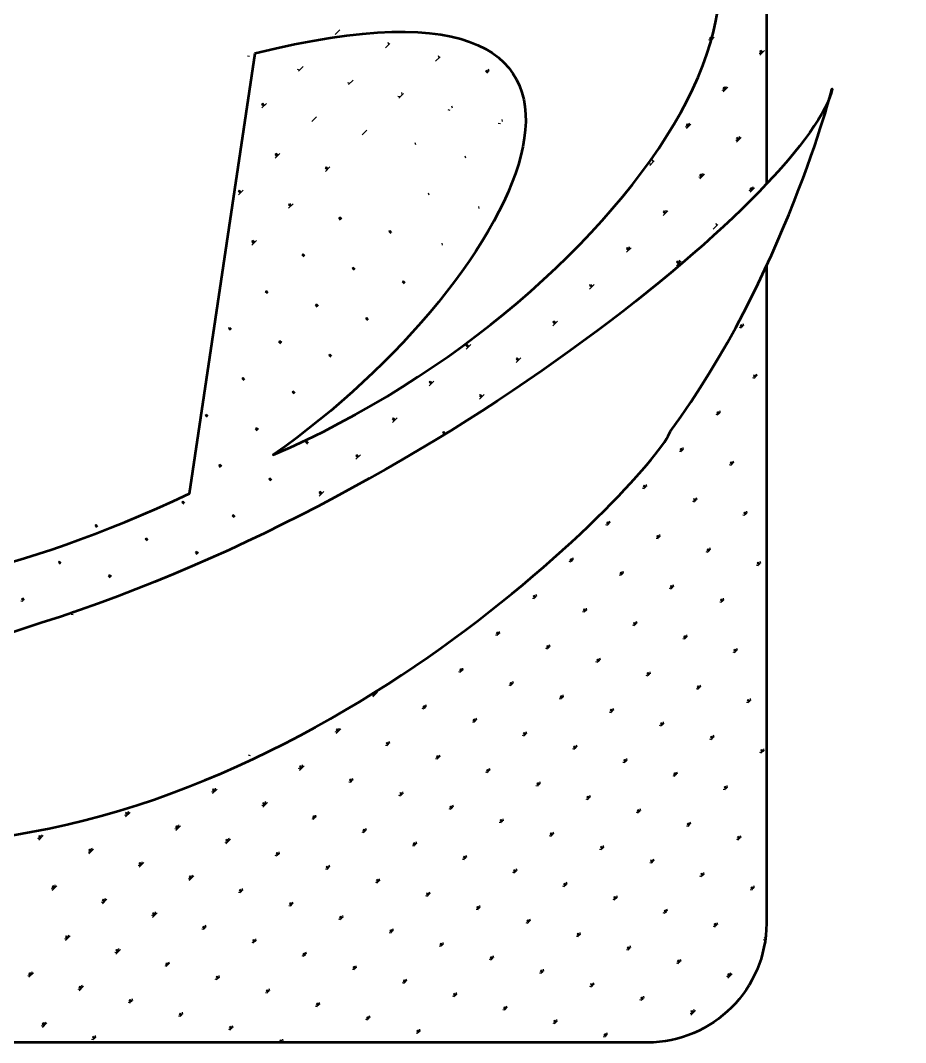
# Model space of a CAD drawing. Extents: x 962303 to 1579583, y -174742 to 224716.
# Drawn here: x 1405011 to 1406084, y 178968 to 180207 of the extents above; entities that cross this region are included whole.
import ezdxf

# ---------------------------------------------------------------- set-up
doc = ezdxf.new("R2010")
doc.units = 0
doc.header["$LTSCALE"] = 1000
doc.header["$MEASUREMENT"] = 0
doc.layers.add('PUB_TITLE', color=4, linetype='Continuous')

msp = doc.modelspace()

# ---------------------------------------------------------------- linework, layer by layer
at = {"layer": 'PUB_TITLE', "color": 4}
for p, q in [((1405392.4, 180189.9), (1405398, 180195.4)), ((1405848.7, 180183.2), (1405846.5, 180185.4)), ((1405849.4, 180183.9), (1405846.6, 180186.7)), ((1405850.1, 180184.6), (1405847.9, 180186.8)), ((1405848.6, 180183.1), (1405852.2, 180186.7)), ((1405850.8, 180185.3), (1405850.1, 180187.7)), ((1405453.3, 180173.6), (1405458.8, 180179.1)), ((1405457.4, 180177.7), (1405456.8, 180180.2)), ((1405848, 180182.5), (1405845.6, 180183.2)), ((1405288.4, 180163), (1405286, 180163.7)), ((1405514.1, 180157.3), (1405519.7, 180162.8)), ((1405518.3, 180161.4), (1405517.6, 180163.9)), ((1405908.9, 180166.2), (1405906.4, 180166.9)), ((1405909.6, 180166.9), (1405907.3, 180169.1)), ((1405910.3, 180167.6), (1405907.5, 180170.4)), ((1405907.5, 180164.8), (1405913, 180170.4)), ((1405911, 180168.3), (1405908.7, 180170.5)), ((1405347.9, 180145.3), (1405353.4, 180150.9)), ((1405349.3, 180146.7), (1405346.8, 180147.4)), ((1405577.1, 180143), (1405574.8, 180145.3)), ((1405577.8, 180143.7), (1405575, 180146.5)), ((1405578.4, 180144.4), (1405576.2, 180146.7)), ((1405579.1, 180145.1), (1405578.5, 180147.6)), ((1405410.1, 180130.4), (1405407.7, 180131.1)), ((1405408.7, 180129), (1405414.3, 180134.6)), ((1405865, 180122.4), (1405862.8, 180124.6)), ((1405865.7, 180123.1), (1405862.9, 180125.8)), ((1405862.9, 180120.3), (1405868.5, 180125.8)), ((1405866.4, 180123.8), (1405864.2, 180126)), ((1405867.1, 180124.4), (1405866.5, 180126.9)), ((1405471, 180114.1), (1405468.5, 180114.7)), ((1405469.6, 180112.7), (1405475.1, 180118.3)), ((1405473.7, 180116.9), (1405473.1, 180119.3)), ((1405864.3, 180121.7), (1405861.9, 180122.3)), ((1405305.4, 180102.9), (1405303.2, 180105.1)), ((1405306.1, 180103.6), (1405303.3, 180106.3)), ((1405303.3, 180100.8), (1405308.9, 180106.3)), ((1405306.8, 180104.2), (1405304.6, 180106.5)), ((1405531.8, 180097.8), (1405529.4, 180098.4)), ((1405534.6, 180100.6), (1405533.9, 180103)), ((1405364.2, 180084.5), (1405369.7, 180090)), ((1405595.4, 180084.3), (1405594.8, 180086.7)), ((1405425, 180068.2), (1405430.6, 180073.7)), ((1405592.7, 180081.5), (1405590.2, 180082.1)), ((1405819.8, 180077.1), (1405817.3, 180077.8)), ((1405820.5, 180077.8), (1405818.2, 180080)), ((1405821.2, 180078.5), (1405818.4, 180081.3)), ((1405818.4, 180075.7), (1405823.9, 180081.3)), ((1405821.9, 180079.2), (1405819.6, 180081.4)), ((1405822.6, 180079.9), (1405821.9, 180082.3)), ((1405880.6, 180060.8), (1405878.2, 180061.5)), ((1405881.3, 180061.5), (1405879.1, 180063.7)), ((1405882, 180062.2), (1405879.2, 180065)), ((1405879.2, 180059.4), (1405884.8, 180065)), ((1405882.7, 180062.9), (1405880.5, 180065.1)), ((1405883.4, 180063.6), (1405882.8, 180066)), ((1405490, 180056), (1405489.4, 180058.5)), ((1405321.7, 180042), (1405319.5, 180044.2)), ((1405322.4, 180042.7), (1405319.6, 180045.5)), ((1405319.6, 180039.9), (1405325.2, 180045.5)), ((1405323.1, 180043.4), (1405320.9, 180045.6)), ((1405550.9, 180039.7), (1405550.2, 180042.2)), ((1405773.8, 180031.2), (1405779.4, 180036.7)), ((1405778, 180035.4), (1405777.4, 180037.8)), ((1405382.6, 180025.7), (1405380.3, 180027.9)), ((1405383.3, 180026.4), (1405380.5, 180029.2)), ((1405380.5, 180023.6), (1405386, 180029.2)), ((1405384, 180027.1), (1405381.7, 180029.3)), ((1405775.2, 180032.6), (1405772.8, 180033.2)), ((1405836.1, 180016.3), (1405833.6, 180016.9)), ((1405836.8, 180017), (1405834.5, 180019.2)), ((1405837.5, 180017.7), (1405834.7, 180020.4)), ((1405834.7, 180014.9), (1405840.3, 180020.4)), ((1405838.2, 180018.4), (1405835.9, 180020.6)), ((1405838.9, 180019), (1405838.2, 180021.5)), ((1405277.2, 179997.5), (1405274.9, 179999.7)), ((1405277.9, 179998.2), (1405275.1, 180000.9)), ((1405275.1, 179995.4), (1405280.6, 180000.9)), ((1405278.5, 179998.8), (1405276.3, 180001.1)), ((1405896.9, 180000), (1405894.5, 180000.6)), ((1405897.6, 180000.7), (1405895.4, 180002.9)), ((1405898.3, 180001.3), (1405895.5, 180004.1)), ((1405895.5, 179998.6), (1405901.1, 180004.1)), ((1405899, 180002), (1405896.8, 180004.3)), ((1405899.7, 180002.7), (1405899.1, 180005.2)), ((1405506.4, 179995.2), (1405505.7, 179997.6)), ((1405338, 179981.1), (1405335.8, 179983.4)), ((1405338.7, 179981.8), (1405335.9, 179984.6)), ((1405335.9, 179979.1), (1405341.5, 179984.6)), ((1405339.4, 179982.5), (1405337.2, 179984.8)), ((1405567.2, 179978.9), (1405566.6, 179981.3)), ((1405792.2, 179972.4), (1405790, 179974.6)), ((1405792.9, 179973.1), (1405790.1, 179975.9)), ((1405790.1, 179970.3), (1405795.7, 179975.9)), ((1405793.6, 179973.8), (1405791.4, 179976)), ((1405794.3, 179974.5), (1405793.7, 179976.9)), ((1405398.9, 179964.8), (1405396.6, 179967.1)), ((1405399.6, 179965.5), (1405396.8, 179968.3)), ((1405400.3, 179966.2), (1405398, 179968.5)), ((1405459.7, 179948.5), (1405457.5, 179950.8)), ((1405460.4, 179949.2), (1405457.6, 179952)), ((1405461.1, 179949.9), (1405458.9, 179952.2)), ((1405851, 179954), (1405856.6, 179959.6)), ((1405855.2, 179958.2), (1405854.5, 179960.6)), ((1405293.5, 179936.6), (1405291.2, 179938.8)), ((1405294.2, 179937.3), (1405291.4, 179940.1)), ((1405291.4, 179934.5), (1405296.9, 179940.1)), ((1405294.9, 179938), (1405292.6, 179940.2)), ((1405522.7, 179934.3), (1405522, 179936.8)), ((1405747.7, 179927.9), (1405745.5, 179930.1)), ((1405748.4, 179928.6), (1405745.6, 179931.3)), ((1405745.6, 179925.8), (1405751.2, 179931.3)), ((1405749.1, 179929.3), (1405746.8, 179931.5)), ((1405749.8, 179930), (1405749.1, 179932.4)), ((1405354.3, 179920.3), (1405352.1, 179922.5)), ((1405355, 179921), (1405352.2, 179923.8)), ((1405355.7, 179921.7), (1405353.5, 179923.9)), ((1405808.5, 179911.6), (1405806.3, 179913.8)), ((1405809.2, 179912.3), (1405806.4, 179915)), ((1405806.4, 179909.5), (1405812, 179915)), ((1405809.9, 179912.9), (1405807.7, 179915.2)), ((1405810.6, 179913.6), (1405810, 179916.1)), ((1405415.2, 179904), (1405412.9, 179906.2)), ((1405415.9, 179904.7), (1405413.1, 179907.5)), ((1405416.6, 179905.4), (1405414.3, 179907.6)), ((1405476, 179887.7), (1405473.8, 179889.9)), ((1405476.7, 179888.4), (1405473.9, 179891.2)), ((1405477.4, 179889.1), (1405475.2, 179891.3)), ((1405309.8, 179875.7), (1405307.5, 179878)), ((1405310.5, 179876.4), (1405307.7, 179879.2)), ((1405311.2, 179877.1), (1405308.9, 179879.4)), ((1405703.1, 179883.3), (1405700.9, 179885.5)), ((1405703.8, 179884), (1405701, 179886.8)), ((1405701, 179881.2), (1405706.6, 179886.8)), ((1405704.5, 179884.7), (1405702.3, 179886.9)), ((1405371.3, 179860.1), (1405368.5, 179862.9)), ((1405372, 179860.8), (1405369.8, 179863.1)), ((1405370.6, 179859.4), (1405368.4, 179861.7)), ((1405431.5, 179843.1), (1405429.2, 179845.4)), ((1405432.2, 179843.8), (1405429.4, 179846.6)), ((1405432.9, 179844.5), (1405430.6, 179846.8)), ((1405658.6, 179838.8), (1405656.4, 179841)), ((1405659.3, 179839.5), (1405656.5, 179842.2)), ((1405656.5, 179836.7), (1405662.1, 179842.2)), ((1405660, 179840.2), (1405657.7, 179842.4)), ((1405887.8, 179836.5), (1405887.1, 179838.9)), ((1405265.2, 179831.2), (1405263, 179833.4)), ((1405265.9, 179831.9), (1405263.1, 179834.7)), ((1405266.6, 179832.6), (1405264.4, 179834.8)), ((1405885, 179833.7), (1405882.6, 179834.4)), ((1405885.7, 179834.4), (1405883.5, 179836.6)), ((1405886.4, 179835.1), (1405883.6, 179837.9)), ((1405887.1, 179835.8), (1405884.9, 179838)), ((1405326.1, 179814.9), (1405323.8, 179817.1)), ((1405326.8, 179815.6), (1405324, 179818.4)), ((1405327.5, 179816.3), (1405325.2, 179818.5)), ((1405553.9, 179811.2), (1405551.1, 179814)), ((1405551.1, 179808.4), (1405556.7, 179814)), ((1405554.6, 179811.9), (1405552.3, 179814.1)), ((1405387.6, 179799.3), (1405384.8, 179802.1)), ((1405388.3, 179800), (1405386.1, 179802.2)), ((1405553.2, 179810.5), (1405551, 179812.8)), ((1405386.9, 179798.6), (1405384.7, 179800.8)), ((1405614, 179794.2), (1405611.8, 179796.4)), ((1405614.7, 179794.9), (1405611.9, 179797.7)), ((1405611.9, 179792.1), (1405617.5, 179797.7)), ((1405615.4, 179795.6), (1405613.2, 179797.8)), ((1405902.7, 179774.2), (1405899.9, 179777)), ((1405903.4, 179774.9), (1405901.2, 179777.2)), ((1405904.1, 179775.6), (1405903.4, 179778.1)), ((1405281.5, 179770.3), (1405279.3, 179772.6)), ((1405282.2, 179771), (1405279.4, 179773.8)), ((1405282.9, 179771.7), (1405280.7, 179774)), ((1405508.6, 179766), (1405506.4, 179768.2)), ((1405509.3, 179766.7), (1405506.5, 179769.5)), ((1405506.5, 179763.9), (1405512.1, 179769.5)), ((1405510, 179767.4), (1405507.8, 179769.6)), ((1405901.3, 179772.8), (1405898.9, 179773.5)), ((1405902, 179773.5), (1405899.8, 179775.8)), ((1405342.4, 179754), (1405340.2, 179756.3)), ((1405343.1, 179754.7), (1405340.3, 179757.5)), ((1405343.8, 179755.4), (1405341.5, 179757.7)), ((1405569.5, 179749.7), (1405567.3, 179751.9)), ((1405570.2, 179750.4), (1405567.4, 179753.2)), ((1405567.4, 179747.6), (1405573, 179753.2)), ((1405570.9, 179751.1), (1405568.7, 179753.3)), ((1405237, 179725.8), (1405234.8, 179728)), ((1405237.7, 179726.5), (1405234.9, 179729.3)), ((1405238.4, 179727.2), (1405236.1, 179729.4)), ((1405856.8, 179728.3), (1405854.3, 179729)), ((1405857.4, 179729), (1405855.2, 179731.2)), ((1405858.1, 179729.7), (1405855.4, 179732.5)), ((1405858.8, 179730.4), (1405856.6, 179732.6)), ((1405859.5, 179731.1), (1405858.9, 179733.5)), ((1405464.1, 179721.4), (1405461.9, 179723.7)), ((1405464.8, 179722.1), (1405462, 179724.9)), ((1405462, 179719.3), (1405467.6, 179724.9)), ((1405465.5, 179722.8), (1405463.3, 179725)), ((1405297.8, 179709.5), (1405295.6, 179711.7)), ((1405298.5, 179710.2), (1405295.7, 179713)), ((1405299.2, 179710.9), (1405297, 179713.1)), ((1405524.9, 179705.1), (1405522.7, 179707.4)), ((1405525.6, 179705.8), (1405522.9, 179708.6)), ((1405522.9, 179703), (1405528.4, 179708.6)), ((1405526.3, 179706.5), (1405524.1, 179708.7)), ((1405915.4, 179712.6), (1405915.2, 179712.6)), ((1405358.7, 179693.2), (1405356.5, 179695.4)), ((1405359.4, 179693.9), (1405356.6, 179696.7)), ((1405360.1, 179694.6), (1405357.8, 179696.8)), ((1405419.5, 179676.9), (1405417.3, 179679.1)), ((1405420.2, 179677.6), (1405417.5, 179680.4)), ((1405417.5, 179674.8), (1405423, 179680.4)), ((1405420.9, 179678.3), (1405418.7, 179680.5)), ((1405812.2, 179683.8), (1405809.8, 179684.4)), ((1405812.9, 179684.4), (1405810.7, 179686.7)), ((1405813.6, 179685.1), (1405810.8, 179687.9)), ((1405814.3, 179685.8), (1405812.1, 179688.1)), ((1405815, 179686.5), (1405814.3, 179689)), ((1405253.3, 179664.9), (1405251.1, 179667.2)), ((1405254, 179665.6), (1405251.2, 179668.4)), ((1405254.7, 179666.3), (1405252.4, 179668.6)), ((1405873.1, 179667.4), (1405870.6, 179668.1)), ((1405873.8, 179668.1), (1405871.5, 179670.4)), ((1405874.4, 179668.8), (1405871.7, 179671.6)), ((1405875.1, 179669.5), (1405872.9, 179671.8)), ((1405875.8, 179670.2), (1405875.2, 179672.7)), ((1405315.5, 179650), (1405313.3, 179652.3)), ((1405314.1, 179648.6), (1405311.9, 179650.9)), ((1405314.8, 179649.3), (1405312, 179652.1)), ((1405767.7, 179639.2), (1405765.2, 179639.9)), ((1405768.4, 179639.9), (1405766.1, 179642.1)), ((1405769, 179640.6), (1405766.3, 179643.4)), ((1405769.7, 179641.3), (1405767.5, 179643.5)), ((1405770.4, 179642), (1405769.8, 179644.4)), ((1405375, 179632.3), (1405372.8, 179634.6)), ((1405375.7, 179633), (1405372.9, 179635.8)), ((1405372.9, 179630.2), (1405378.5, 179635.8)), ((1405376.4, 179633.7), (1405374.2, 179636)), ((1405831.3, 179625.7), (1405830.6, 179628.1)), ((1405208.7, 179620.4), (1405206.5, 179622.6)), ((1405209.4, 179621.1), (1405206.6, 179623.9)), ((1405210.1, 179621.8), (1405207.9, 179624)), ((1405828.5, 179622.9), (1405826.1, 179623.6)), ((1405829.2, 179623.6), (1405827, 179625.8)), ((1405829.9, 179624.3), (1405827.1, 179627.1)), ((1405830.6, 179625), (1405828.4, 179627.2)), ((1405269.6, 179604.1), (1405267.4, 179606.3)), ((1405270.3, 179604.8), (1405267.5, 179607.6)), ((1405271, 179605.5), (1405268.8, 179607.7)), ((1405889.4, 179606.6), (1405886.9, 179607.2)), ((1405890.1, 179607.3), (1405887.8, 179609.5)), ((1405890.8, 179608), (1405888, 179610.8)), ((1405891.5, 179608.7), (1405889.2, 179610.9)), ((1405892.1, 179609.4), (1405891.5, 179611.8)), ((1405103.3, 179592.2), (1405101.1, 179594.4)), ((1405104, 179592.9), (1405101.2, 179595.6)), ((1405104.7, 179593.5), (1405102.5, 179595.8)), ((1405723.1, 179594.7), (1405720.7, 179595.3)), ((1405723.8, 179595.4), (1405721.6, 179597.6)), ((1405724.5, 179596.1), (1405721.7, 179598.8)), ((1405725.2, 179596.7), (1405723, 179599)), ((1405725.9, 179597.4), (1405725.2, 179599.9)), ((1405164.2, 179575.8), (1405162, 179578.1)), ((1405164.9, 179576.5), (1405162.1, 179579.3)), ((1405165.6, 179577.2), (1405163.4, 179579.5)), ((1405784, 179578.4), (1405781.5, 179579)), ((1405784.7, 179579), (1405782.4, 179581.3)), ((1405785.4, 179579.7), (1405782.6, 179582.5)), ((1405786.1, 179580.4), (1405783.8, 179582.7)), ((1405786.7, 179581.1), (1405786.1, 179583.6)), ((1405846.2, 179563.4), (1405843.4, 179566.2)), ((1405846.9, 179564.1), (1405844.7, 179566.4)), ((1405847.6, 179564.8), (1405846.9, 179567.3)), ((1405225, 179559.5), (1405222.8, 179561.8)), ((1405225.7, 179560.2), (1405223, 179563)), ((1405226.4, 179560.9), (1405224.2, 179563.2)), ((1405679.3, 179550.8), (1405677, 179553)), ((1405680, 179551.5), (1405677.2, 179554.3)), ((1405680.6, 179552.2), (1405678.4, 179554.4)), ((1405681.3, 179552.9), (1405680.7, 179555.3)), ((1405844.8, 179562), (1405842.4, 179562.7)), ((1405845.5, 179562.7), (1405843.3, 179565)), ((1405058.8, 179547.6), (1405056.6, 179549.8)), ((1405059.5, 179548.3), (1405056.7, 179551.1)), ((1405060.2, 179549), (1405058, 179551.2)), ((1405678.6, 179550.1), (1405676.1, 179550.8)), ((1405905.7, 179545.7), (1405903.2, 179546.4)), ((1405906.4, 179546.4), (1405904.1, 179548.7)), ((1405907.1, 179547.1), (1405904.3, 179549.9)), ((1405907.8, 179547.8), (1405905.5, 179550.1)), ((1405908.5, 179548.5), (1405907.8, 179551)), ((1405119.6, 179531.3), (1405117.4, 179533.5)), ((1405120.3, 179532), (1405117.6, 179534.8)), ((1405121, 179532.7), (1405118.8, 179534.9)), ((1405739.4, 179533.8), (1405737, 179534.5)), ((1405740.1, 179534.5), (1405737.9, 179536.7)), ((1405740.8, 179535.2), (1405738, 179538)), ((1405741.5, 179535.9), (1405739.3, 179538.1)), ((1405742.2, 179536.6), (1405741.5, 179539)), ((1405800.3, 179517.5), (1405797.8, 179518.2)), ((1405801, 179518.2), (1405798.7, 179520.4)), ((1405801.7, 179518.9), (1405798.9, 179521.7)), ((1405802.4, 179519.6), (1405800.1, 179521.8)), ((1405803.1, 179520.3), (1405802.4, 179522.7)), ((1405014.2, 179503.1), (1405012, 179505.3)), ((1405014.9, 179503.8), (1405012.2, 179506.5)), ((1405015.6, 179504.5), (1405013.4, 179506.7)), ((1405634, 179505.6), (1405631.6, 179506.2)), ((1405634.7, 179506.3), (1405632.5, 179508.5)), ((1405635.4, 179507), (1405632.6, 179509.7)), ((1405636.1, 179507.7), (1405633.9, 179509.9)), ((1405636.8, 179508.3), (1405636.1, 179510.8)), ((1405861.8, 179501.9), (1405859.6, 179504.1)), ((1405862.5, 179502.6), (1405859.7, 179505.4)), ((1405863.2, 179503.3), (1405861, 179505.5)), ((1405863.9, 179504), (1405863.3, 179506.4)), ((1405013.5, 179502.4), (1405011.1, 179503)), ((1405695.6, 179490), (1405693.3, 179492.2)), ((1405696.3, 179490.6), (1405693.5, 179493.4)), ((1405697, 179491.3), (1405694.7, 179493.6)), ((1405697.7, 179492), (1405697, 179494.5)), ((1405861.1, 179501.2), (1405858.7, 179501.8)), ((1405074.4, 179486.1), (1405072, 179486.7)), ((1405073.2, 179488.7), (1405072.9, 179489)), ((1405074.2, 179489), (1405073, 179490.2)), ((1405075.2, 179489.4), (1405074.3, 179490.4)), ((1405694.9, 179489.3), (1405692.4, 179489.9)), ((1405755.7, 179473), (1405753.3, 179473.6)), ((1405756.4, 179473.6), (1405754.2, 179475.9)), ((1405757.1, 179474.3), (1405754.3, 179477.1)), ((1405757.8, 179475), (1405755.6, 179477.3)), ((1405758.5, 179475.7), (1405757.9, 179478.2)), ((1405589.5, 179461), (1405587, 179461.7)), ((1405590.2, 179461.7), (1405587.9, 179463.9)), ((1405590.9, 179462.4), (1405588.1, 179465.2)), ((1405591.6, 179463.1), (1405589.3, 179465.3)), ((1405592.2, 179463.8), (1405591.6, 179466.2)), ((1405816.6, 179456.6), (1405814.1, 179457.3)), ((1405817.3, 179457.3), (1405815, 179459.6)), ((1405818, 179458), (1405815.2, 179460.8)), ((1405818.7, 179458.7), (1405816.4, 179461)), ((1405819.4, 179459.4), (1405818.7, 179461.9)), ((1405650.3, 179444.7), (1405647.9, 179445.4)), ((1405651, 179445.4), (1405648.8, 179447.6)), ((1405651.7, 179446.1), (1405648.9, 179448.9)), ((1405652.4, 179446.8), (1405650.2, 179449)), ((1405653.1, 179447.5), (1405652.5, 179449.9)), ((1405878.1, 179441), (1405875.9, 179443.3)), ((1405878.8, 179441.7), (1405876, 179444.5)), ((1405879.5, 179442.4), (1405877.3, 179444.7)), ((1405880.2, 179443.1), (1405879.6, 179445.6)), ((1405711.9, 179429.1), (1405709.6, 179431.3)), ((1405712.6, 179429.8), (1405709.8, 179432.6)), ((1405713.3, 179430.5), (1405711, 179432.7)), ((1405714, 179431.2), (1405713.3, 179433.6)), ((1405877.4, 179440.3), (1405875, 179441)), ((1405544.9, 179416.5), (1405542.5, 179417.1)), ((1405545.6, 179417.2), (1405543.4, 179419.4)), ((1405546.3, 179417.9), (1405543.5, 179420.6)), ((1405547, 179418.6), (1405544.8, 179420.8)), ((1405547.7, 179419.3), (1405547, 179421.7)), ((1405711.2, 179428.4), (1405708.7, 179429.1)), ((1405774.8, 179414.9), (1405774.2, 179417.3)), ((1405607.2, 179401.6), (1405604.4, 179404.3)), ((1405607.9, 179402.2), (1405605.6, 179404.5)), ((1405608.6, 179402.9), (1405607.9, 179405.4)), ((1405772, 179412.1), (1405769.6, 179412.8)), ((1405772.7, 179412.8), (1405770.5, 179415)), ((1405773.4, 179413.5), (1405770.6, 179416.3)), ((1405774.1, 179414.2), (1405771.9, 179416.4)), ((1405438.1, 179386.8), (1405443.7, 179392.4)), ((1405441.6, 179390.3), (1405439.9, 179392)), ((1405442.3, 179391), (1405441.7, 179393.1)), ((1405605.8, 179400.2), (1405603.3, 179400.8)), ((1405606.5, 179400.9), (1405604.2, 179403.1)), ((1405832.9, 179395.8), (1405830.4, 179396.4)), ((1405833.6, 179396.5), (1405831.3, 179398.7)), ((1405834.3, 179397.2), (1405831.5, 179400)), ((1405835, 179397.9), (1405832.7, 179400.1)), ((1405835.7, 179398.6), (1405835, 179401)), ((1405439.5, 179388.2), (1405437.1, 179388.9)), ((1405440.2, 179388.9), (1405438.2, 179390.9)), ((1405440.9, 179389.6), (1405439.1, 179391.5)), ((1405666.6, 179383.9), (1405664.2, 179384.5)), ((1405667.3, 179384.6), (1405665.1, 179386.8)), ((1405668, 179385.2), (1405665.2, 179388)), ((1405668.7, 179385.9), (1405666.5, 179388.2)), ((1405669.4, 179386.6), (1405668.8, 179389.1)), ((1405893.7, 179379.5), (1405891.3, 179380.1)), ((1405894.4, 179380.2), (1405892.2, 179382.4)), ((1405895.1, 179380.9), (1405892.3, 179383.7)), ((1405895.8, 179381.6), (1405893.6, 179383.8)), ((1405896.5, 179382.3), (1405895.9, 179384.7)), ((1405500.4, 179371.9), (1405497.9, 179372.6)), ((1405501.1, 179372.6), (1405498.8, 179374.8)), ((1405501.8, 179373.3), (1405499, 179376.1)), ((1405502.5, 179374), (1405500.2, 179376.2)), ((1405503.2, 179374.7), (1405502.5, 179377.1)), ((1405727.5, 179367.6), (1405725, 179368.2)), ((1405728.2, 179368.2), (1405725.9, 179370.5)), ((1405728.9, 179368.9), (1405726.1, 179371.7)), ((1405729.6, 179369.6), (1405727.3, 179371.9)), ((1405730.3, 179370.3), (1405729.6, 179372.8)), ((1405561.2, 179355.6), (1405558.8, 179356.3)), ((1405561.9, 179356.3), (1405559.7, 179358.5)), ((1405562.6, 179357), (1405559.8, 179359.8)), ((1405563.3, 179357.7), (1405561.1, 179359.9)), ((1405564, 179358.4), (1405563.4, 179360.8)), ((1405789.7, 179352.6), (1405786.9, 179355.4)), ((1405790.4, 179353.3), (1405788.2, 179355.6)), ((1405791.1, 179354), (1405790.5, 179356.5)), ((1405395, 179343.7), (1405392.5, 179344.3)), ((1405395.7, 179344.4), (1405393.4, 179346.6)), ((1405396.4, 179345.1), (1405393.6, 179347.9)), ((1405393.6, 179342.3), (1405399.1, 179347.9)), ((1405397.1, 179345.8), (1405394.8, 179348)), ((1405397.8, 179346.5), (1405397.1, 179348.9)), ((1405623.5, 179340.7), (1405620.7, 179343.5)), ((1405624.2, 179341.4), (1405621.9, 179343.6)), ((1405624.9, 179342.1), (1405624.2, 179344.5)), ((1405788.3, 179351.2), (1405785.9, 179351.9)), ((1405789, 179351.9), (1405786.8, 179354.2)), ((1405456.5, 179328.1), (1405454.3, 179330.3)), ((1405457.2, 179328.8), (1405454.4, 179331.5)), ((1405457.9, 179329.5), (1405455.7, 179331.7)), ((1405458.6, 179330.2), (1405458, 179332.6)), ((1405622.1, 179339.3), (1405619.6, 179340)), ((1405622.8, 179340), (1405620.5, 179342.2)), ((1405849.2, 179334.9), (1405846.8, 179335.6)), ((1405849.9, 179335.6), (1405847.7, 179337.9)), ((1405850.6, 179336.3), (1405847.8, 179339.1)), ((1405851.3, 179337), (1405849, 179339.3)), ((1405852, 179337.7), (1405851.3, 179340.2)), ((1405455.8, 179327.4), (1405453.4, 179328)), ((1405682.9, 179323), (1405680.5, 179323.7)), ((1405683.6, 179323.7), (1405681.4, 179325.9)), ((1405684.3, 179324.4), (1405681.5, 179327.2)), ((1405685, 179325.1), (1405682.8, 179327.3)), ((1405685.7, 179325.8), (1405685.1, 179328.2)), ((1405910, 179318.6), (1405907.6, 179319.3)), ((1405910.7, 179319.3), (1405908.5, 179321.6)), ((1405911.4, 179320), (1405908.6, 179322.8)), ((1405912.1, 179320.7), (1405909.9, 179322.9)), ((1405912.8, 179321.4), (1405912.2, 179323.9)), ((1405289.6, 179315.4), (1405287.1, 179316.1)), ((1405516.7, 179311.1), (1405514.2, 179311.7)), ((1405517.4, 179311.8), (1405515.1, 179314)), ((1405518.1, 179312.5), (1405515.3, 179315.2)), ((1405518.8, 179313.2), (1405516.5, 179315.4)), ((1405519.5, 179313.9), (1405518.8, 179316.3)), ((1405743.8, 179306.7), (1405741.3, 179307.3)), ((1405744.5, 179307.4), (1405742.3, 179309.6)), ((1405745.2, 179308.1), (1405742.4, 179310.9)), ((1405745.9, 179308.8), (1405743.6, 179311)), ((1405746.6, 179309.5), (1405745.9, 179311.9)), ((1405350.4, 179299.1), (1405348, 179299.8)), ((1405351.1, 179299.8), (1405348.9, 179302.1)), ((1405351.8, 179300.5), (1405349, 179303.3)), ((1405349, 179297.7), (1405354.6, 179303.3)), ((1405352.5, 179301.2), (1405350.3, 179303.4)), ((1405353.2, 179301.9), (1405352.6, 179304.3)), ((1405577.5, 179294.8), (1405575.1, 179295.4)), ((1405578.2, 179295.5), (1405576, 179297.7)), ((1405578.9, 179296.2), (1405576.1, 179298.9)), ((1405579.6, 179296.8), (1405577.4, 179299.1)), ((1405580.3, 179297.5), (1405579.7, 179300)), ((1405805.3, 179291.1), (1405803.1, 179293.3)), ((1405806, 179291.8), (1405803.2, 179294.6)), ((1405806.7, 179292.5), (1405804.5, 179294.7)), ((1405807.4, 179293.2), (1405806.8, 179295.6)), ((1405411.3, 179282.8), (1405408.8, 179283.5)), ((1405412, 179283.5), (1405409.7, 179285.7)), ((1405412.7, 179284.2), (1405409.9, 179287)), ((1405413.4, 179284.9), (1405411.1, 179287.1)), ((1405414.1, 179285.6), (1405413.4, 179288)), ((1405639.1, 179279.2), (1405636.9, 179281.4)), ((1405639.8, 179279.8), (1405637, 179282.6)), ((1405640.5, 179280.5), (1405638.2, 179282.8)), ((1405641.2, 179281.2), (1405640.5, 179283.7)), ((1405804.6, 179290.4), (1405802.2, 179291)), ((1405245, 179270.9), (1405242.6, 179271.5)), ((1405245.7, 179271.6), (1405243.5, 179273.8)), ((1405246.4, 179272.3), (1405243.6, 179275.1)), ((1405243.6, 179269.5), (1405249.2, 179275.1)), ((1405247.1, 179273), (1405244.9, 179275.2)), ((1405247.8, 179273.7), (1405247.2, 179276.1)), ((1405472.8, 179267.2), (1405470.6, 179269.4)), ((1405473.5, 179267.9), (1405470.7, 179270.7)), ((1405474.2, 179268.6), (1405472, 179270.8)), ((1405474.9, 179269.3), (1405474.3, 179271.7)), ((1405638.4, 179278.5), (1405635.9, 179279.1)), ((1405865.5, 179274.1), (1405863.1, 179274.7)), ((1405866.2, 179274.8), (1405864, 179277)), ((1405866.9, 179275.5), (1405864.1, 179278.3)), ((1405867.6, 179276.2), (1405865.4, 179278.4)), ((1405868.3, 179276.9), (1405867.6, 179279.3)), ((1405306.6, 179255.3), (1405304.3, 179257.5)), ((1405307.3, 179256), (1405304.5, 179258.8)), ((1405304.5, 179253.2), (1405310.1, 179258.8)), ((1405308, 179256.7), (1405305.7, 179258.9)), ((1405308.7, 179257.4), (1405308, 179259.8)), ((1405472.1, 179266.5), (1405469.7, 179267.2)), ((1405699.2, 179262.1), (1405696.8, 179262.8)), ((1405699.9, 179262.8), (1405697.7, 179265.1)), ((1405700.6, 179263.5), (1405697.8, 179266.3)), ((1405701.3, 179264.2), (1405699.1, 179266.5)), ((1405702, 179264.9), (1405701.4, 179267.4)), ((1405139.6, 179242.6), (1405137.2, 179243.3)), ((1405140.3, 179243.3), (1405138.1, 179245.6)), ((1405141, 179244), (1405138.2, 179246.8)), ((1405138.2, 179241.3), (1405143.8, 179246.8)), ((1405141.7, 179244.7), (1405139.5, 179247)), ((1405142.4, 179245.4), (1405141.8, 179247.9)), ((1405305.9, 179254.6), (1405303.4, 179255.2)), ((1405369.5, 179241.1), (1405368.9, 179243.5)), ((1405533, 179250.2), (1405530.5, 179250.9)), ((1405533.7, 179250.9), (1405531.5, 179253.1)), ((1405534.4, 179251.6), (1405531.6, 179254.4)), ((1405535.1, 179252.3), (1405532.8, 179254.5)), ((1405535.8, 179253), (1405535.1, 179255.4)), ((1405760.1, 179245.8), (1405757.7, 179246.5)), ((1405760.8, 179246.5), (1405758.6, 179248.8)), ((1405761.5, 179247.2), (1405758.7, 179250)), ((1405762.2, 179247.9), (1405759.9, 179250.2)), ((1405762.9, 179248.6), (1405762.2, 179251.1)), ((1405203.3, 179229.1), (1405202.6, 179231.6)), ((1405366.7, 179238.3), (1405364.3, 179238.9)), ((1405367.4, 179239), (1405365.2, 179241.2)), ((1405368.1, 179239.7), (1405365.3, 179242.5)), ((1405368.8, 179240.4), (1405366.6, 179242.6)), ((1405593.8, 179233.9), (1405591.4, 179234.6)), ((1405594.5, 179234.6), (1405592.3, 179236.8)), ((1405595.2, 179235.3), (1405592.4, 179238.1)), ((1405595.9, 179236), (1405593.7, 179238.2)), ((1405596.6, 179236.7), (1405596, 179239.1)), ((1405821.6, 179230.2), (1405819.4, 179232.5)), ((1405822.3, 179230.9), (1405819.6, 179233.7)), ((1405823, 179231.6), (1405820.8, 179233.9)), ((1405823.7, 179232.3), (1405823.1, 179234.8)), ((1405035.6, 179215.8), (1405032.8, 179218.6)), ((1405032.8, 179213), (1405038.4, 179218.6)), ((1405036.3, 179216.5), (1405034.1, 179218.7)), ((1405037, 179217.2), (1405036.4, 179219.6)), ((1405200.5, 179226.3), (1405198, 179227)), ((1405201.2, 179227), (1405198.9, 179229.3)), ((1405201.9, 179227.7), (1405199.1, 179230.5)), ((1405199.1, 179224.9), (1405204.6, 179230.5)), ((1405202.6, 179228.4), (1405200.3, 179230.7)), ((1405427.6, 179222), (1405425.1, 179222.6)), ((1405428.3, 179222.7), (1405426, 179224.9)), ((1405429, 179223.4), (1405426.2, 179226.1)), ((1405429.7, 179224.1), (1405427.4, 179226.3)), ((1405430.4, 179224.8), (1405429.7, 179227.2)), ((1405655.4, 179218.3), (1405653.2, 179220.5)), ((1405656.1, 179219), (1405653.3, 179221.8)), ((1405656.8, 179219.7), (1405654.5, 179221.9)), ((1405657.5, 179220.4), (1405656.8, 179222.8)), ((1405820.9, 179229.5), (1405818.5, 179230.2)), ((1405884.6, 179216), (1405883.9, 179218.5)), ((1405034.2, 179214.4), (1405031.8, 179215.1)), ((1405034.9, 179215.1), (1405032.7, 179217.3)), ((1405261.3, 179210), (1405258.9, 179210.7)), ((1405262, 179210.7), (1405259.8, 179213)), ((1405262.7, 179211.4), (1405259.9, 179214.2)), ((1405259.9, 179208.6), (1405265.5, 179214.2)), ((1405263.4, 179212.1), (1405261.2, 179214.3)), ((1405264.1, 179212.8), (1405263.5, 179215.3)), ((1405488.4, 179205.7), (1405486, 179206.3)), ((1405489.1, 179206.4), (1405486.9, 179208.6)), ((1405489.8, 179207.1), (1405487, 179209.8)), ((1405490.5, 179207.8), (1405488.3, 179210)), ((1405491.2, 179208.4), (1405490.6, 179210.9)), ((1405654.7, 179217.6), (1405652.3, 179218.3)), ((1405718.3, 179204.1), (1405717.7, 179206.5)), ((1405881.8, 179213.2), (1405879.4, 179213.9)), ((1405882.5, 179213.9), (1405880.3, 179216.2)), ((1405883.2, 179214.6), (1405880.4, 179217.4)), ((1405883.9, 179215.3), (1405881.7, 179217.5)), ((1405095.1, 179198.1), (1405092.6, 179198.7)), ((1405095.8, 179198.8), (1405093.5, 179201)), ((1405096.5, 179199.5), (1405093.7, 179202.3)), ((1405093.7, 179196.7), (1405099.2, 179202.3)), ((1405097.2, 179200.2), (1405094.9, 179202.4)), ((1405097.9, 179200.9), (1405097.2, 179203.3)), ((1405322.2, 179193.7), (1405319.7, 179194.4)), ((1405322.9, 179194.4), (1405320.6, 179196.7)), ((1405323.6, 179195.1), (1405320.8, 179197.9)), ((1405324.3, 179195.8), (1405322, 179198)), ((1405325, 179196.5), (1405324.3, 179198.9)), ((1405551.4, 179191.4), (1405549.1, 179193.7)), ((1405552.1, 179192.1), (1405551.4, 179194.6)), ((1405715.5, 179201.3), (1405713.1, 179201.9)), ((1405716.2, 179202), (1405714, 179204.2)), ((1405716.9, 179202.7), (1405714.1, 179205.5)), ((1405717.6, 179203.4), (1405715.4, 179205.6)), ((1405155.9, 179181.8), (1405153.5, 179182.4)), ((1405156.6, 179182.5), (1405154.4, 179184.7)), ((1405157.3, 179183.2), (1405154.5, 179186)), ((1405154.5, 179180.4), (1405160.1, 179186)), ((1405158, 179183.9), (1405155.8, 179186.1)), ((1405158.7, 179184.6), (1405158.1, 179187)), ((1405384.4, 179178.8), (1405381.6, 179181.6)), ((1405385.1, 179179.5), (1405382.9, 179181.7)), ((1405385.8, 179180.2), (1405385.2, 179182.6)), ((1405549.3, 179189.4), (1405546.9, 179190)), ((1405550, 179190.1), (1405547.8, 179192.3)), ((1405550.7, 179190.8), (1405547.9, 179193.5)), ((1405776.4, 179185), (1405774, 179185.6)), ((1405777.1, 179185.7), (1405774.9, 179187.9)), ((1405777.8, 179186.4), (1405775, 179189.2)), ((1405778.5, 179187.1), (1405776.3, 179189.3)), ((1405779.2, 179187.8), (1405778.5, 179190.2)), ((1405218.2, 179166.9), (1405215.4, 179169.7)), ((1405215.4, 179164.1), (1405221, 179169.7)), ((1405218.9, 179167.6), (1405216.6, 179169.8)), ((1405219.6, 179168.3), (1405218.9, 179170.7)), ((1405383, 179177.4), (1405380.6, 179178.1)), ((1405383.7, 179178.1), (1405381.5, 179180.3)), ((1405610.1, 179173.1), (1405607.7, 179173.7)), ((1405610.8, 179173.7), (1405608.6, 179176)), ((1405611.5, 179174.4), (1405608.7, 179177.2)), ((1405612.2, 179175.1), (1405610, 179177.4)), ((1405612.9, 179175.8), (1405612.3, 179178.3)), ((1405837.2, 179168.7), (1405834.8, 179169.3)), ((1405837.9, 179169.4), (1405835.7, 179171.6)), ((1405838.6, 179170.1), (1405835.9, 179172.9)), ((1405839.3, 179170.8), (1405837.1, 179173)), ((1405840, 179171.5), (1405839.4, 179173.9)), ((1405051.9, 179154.9), (1405049.1, 179157.7)), ((1405049.1, 179152.2), (1405054.7, 179157.7)), ((1405052.6, 179155.6), (1405050.4, 179157.9)), ((1405053.3, 179156.3), (1405052.7, 179158.8)), ((1405216.8, 179165.5), (1405214.3, 179166.1)), ((1405217.5, 179166.2), (1405215.2, 179168.4)), ((1405443.9, 179161.1), (1405441.5, 179161.8)), ((1405444.6, 179161.8), (1405442.4, 179164)), ((1405445.3, 179162.5), (1405442.5, 179165.3)), ((1405446, 179163.2), (1405443.7, 179165.4)), ((1405446.7, 179163.9), (1405446, 179166.3)), ((1405671, 179156.7), (1405668.6, 179157.4)), ((1405671.7, 179157.4), (1405669.5, 179159.7)), ((1405672.4, 179158.1), (1405669.6, 179160.9)), ((1405673.1, 179158.8), (1405670.9, 179161.1)), ((1405673.8, 179159.5), (1405673.1, 179162)), ((1405899.5, 179153.8), (1405896.7, 179156.6)), ((1405900.2, 179154.5), (1405898, 179156.7)), ((1405900.9, 179155.2), (1405900.2, 179157.6)), ((1405050.5, 179153.5), (1405048.1, 179154.2)), ((1405051.2, 179154.2), (1405049, 179156.5)), ((1405277.6, 179149.2), (1405275.2, 179149.8)), ((1405278.3, 179149.9), (1405276.1, 179152.1)), ((1405279, 179150.6), (1405276.2, 179153.4)), ((1405279.7, 179151.3), (1405277.5, 179153.5)), ((1405280.4, 179152), (1405279.8, 179154.4)), ((1405504.7, 179144.8), (1405502.3, 179145.5)), ((1405505.4, 179145.5), (1405503.2, 179147.7)), ((1405506.1, 179146.2), (1405503.3, 179149)), ((1405506.8, 179146.9), (1405504.6, 179149.1)), ((1405507.5, 179147.6), (1405506.9, 179150)), ((1405733.2, 179141.8), (1405730.5, 179144.6)), ((1405733.9, 179142.5), (1405731.7, 179144.8)), ((1405734.6, 179143.2), (1405734, 179145.7)), ((1405898.1, 179152.4), (1405895.7, 179153)), ((1405898.8, 179153.1), (1405896.6, 179155.3)), ((1405111.4, 179137.2), (1405108.9, 179137.9)), ((1405112.1, 179137.9), (1405109.8, 179140.2)), ((1405112.8, 179138.6), (1405110, 179141.4)), ((1405110, 179135.9), (1405115.6, 179141.4)), ((1405113.5, 179139.3), (1405111.2, 179141.6)), ((1405114.2, 179140), (1405113.5, 179142.5)), ((1405338.5, 179132.9), (1405336.1, 179133.5)), ((1405339.2, 179133.6), (1405337, 179135.8)), ((1405339.9, 179134.3), (1405337.1, 179137.1)), ((1405340.6, 179135), (1405338.3, 179137.2)), ((1405341.3, 179135.7), (1405340.6, 179138.1)), ((1405567, 179129.9), (1405564.2, 179132.7)), ((1405567.7, 179130.6), (1405565.5, 179132.8)), ((1405568.4, 179131.3), (1405567.7, 179133.7)), ((1405731.8, 179140.4), (1405729.4, 179141.1)), ((1405732.5, 179141.1), (1405730.3, 179143.4)), ((1405172.2, 179120.9), (1405169.8, 179121.6)), ((1405172.9, 179121.6), (1405170.7, 179123.9)), ((1405173.6, 179122.3), (1405170.8, 179125.1)), ((1405170.8, 179119.5), (1405176.4, 179125.1)), ((1405174.3, 179123), (1405172.1, 179125.3)), ((1405175, 179123.7), (1405174.4, 179126.2)), ((1405400, 179117.3), (1405397.8, 179119.5)), ((1405400.7, 179118), (1405397.9, 179120.7)), ((1405401.4, 179118.7), (1405399.2, 179120.9)), ((1405402.1, 179119.4), (1405401.5, 179121.8)), ((1405565.6, 179128.5), (1405563.2, 179129.2)), ((1405566.3, 179129.2), (1405564.1, 179131.4)), ((1405792.7, 179124.1), (1405790.3, 179124.8)), ((1405793.4, 179124.8), (1405791.2, 179127.1)), ((1405794.1, 179125.5), (1405791.3, 179128.3)), ((1405794.8, 179126.2), (1405792.6, 179128.5)), ((1405795.5, 179126.9), (1405794.8, 179129.4)), ((1405233.8, 179105.3), (1405231.6, 179107.6)), ((1405234.5, 179106), (1405231.7, 179108.8)), ((1405235.2, 179106.7), (1405232.9, 179108.9)), ((1405235.9, 179107.4), (1405235.2, 179109.9)), ((1405399.3, 179116.6), (1405396.9, 179117.2)), ((1405626.4, 179112.2), (1405624, 179112.9)), ((1405627.1, 179112.9), (1405624.9, 179115.1)), ((1405627.8, 179113.6), (1405625.1, 179116.4)), ((1405628.5, 179114.3), (1405626.3, 179116.5)), ((1405629.2, 179115), (1405628.6, 179117.4)), ((1405853.6, 179107.8), (1405851.1, 179108.5)), ((1405854.2, 179108.5), (1405852, 179110.8)), ((1405854.9, 179109.2), (1405852.2, 179112)), ((1405855.6, 179109.9), (1405853.4, 179112.1)), ((1405856.3, 179110.6), (1405855.7, 179113)), ((1405067.5, 179093.4), (1405065.3, 179095.6)), ((1405068.2, 179094.1), (1405065.4, 179096.9)), ((1405065.4, 179091.3), (1405071, 179096.9)), ((1405068.9, 179094.8), (1405066.7, 179097)), ((1405069.6, 179095.5), (1405069, 179097.9)), ((1405233.1, 179104.6), (1405230.6, 179105.3)), ((1405460.2, 179100.3), (1405457.8, 179100.9)), ((1405460.9, 179101), (1405458.7, 179103.2)), ((1405461.6, 179101.7), (1405458.8, 179104.4)), ((1405462.3, 179102.4), (1405460.1, 179104.6)), ((1405463, 179103), (1405462.3, 179105.5)), ((1405687.3, 179095.9), (1405684.9, 179096.5)), ((1405688, 179096.6), (1405685.8, 179098.8)), ((1405688.7, 179097.3), (1405685.9, 179100.1)), ((1405689.4, 179098), (1405687.2, 179100.2)), ((1405690.1, 179098.7), (1405689.4, 179101.1)), ((1405914.3, 179094.4), (1405913, 179095.7)), ((1405914.5, 179095.6), (1405914.3, 179095.8)), ((1405066.8, 179092.7), (1405064.4, 179093.3)), ((1405293.9, 179088.3), (1405291.5, 179089)), ((1405294.6, 179089), (1405292.4, 179091.3)), ((1405295.3, 179089.7), (1405292.5, 179092.5)), ((1405296, 179090.4), (1405293.8, 179092.6)), ((1405296.7, 179091.1), (1405296.1, 179093.5)), ((1405521, 179084), (1405518.6, 179084.6)), ((1405521.7, 179084.7), (1405519.5, 179086.9)), ((1405522.4, 179085.4), (1405519.7, 179088.1)), ((1405523.1, 179086), (1405520.9, 179088.3)), ((1405523.8, 179086.7), (1405523.2, 179089.2)), ((1405748.8, 179080.3), (1405746.6, 179082.5)), ((1405749.5, 179081), (1405746.8, 179083.8)), ((1405750.2, 179081.7), (1405748, 179083.9)), ((1405750.9, 179082.4), (1405750.3, 179084.8)), ((1405913.9, 179091.6), (1405912, 179092.2)), ((1405914.2, 179093.2), (1405912.9, 179094.4)), ((1405913, 179090.1), (1405913.9, 179091)), ((1405127.7, 179076.4), (1405125.2, 179077)), ((1405128.4, 179077.1), (1405126.2, 179079.3)), ((1405129.1, 179077.8), (1405126.3, 179080.6)), ((1405126.3, 179075), (1405131.9, 179080.6)), ((1405129.8, 179078.5), (1405127.5, 179080.7)), ((1405130.5, 179079.2), (1405129.8, 179081.6)), ((1405354.8, 179072), (1405352.4, 179072.7)), ((1405355.5, 179072.7), (1405353.3, 179074.9)), ((1405356.2, 179073.4), (1405353.4, 179076.2)), ((1405356.9, 179074.1), (1405354.7, 179076.3)), ((1405357.6, 179074.8), (1405356.9, 179077.2)), ((1405582.6, 179068.3), (1405580.4, 179070.6)), ((1405583.3, 179069), (1405580.5, 179071.8)), ((1405584, 179069.7), (1405581.8, 179072)), ((1405584.7, 179070.4), (1405584, 179072.9)), ((1405748.2, 179079.6), (1405745.7, 179080.2)), ((1405188.5, 179060.1), (1405186.1, 179060.7)), ((1405189.2, 179060.8), (1405187, 179063)), ((1405189.9, 179061.5), (1405187.1, 179064.3)), ((1405190.6, 179062.2), (1405188.4, 179064.4)), ((1405191.3, 179062.9), (1405190.7, 179065.3)), ((1405416.3, 179056.4), (1405414.1, 179058.6)), ((1405417, 179057.1), (1405414.3, 179059.9)), ((1405417.7, 179057.8), (1405415.5, 179060)), ((1405418.4, 179058.5), (1405417.8, 179060.9)), ((1405581.9, 179067.7), (1405579.5, 179068.3)), ((1405809, 179063.3), (1405806.6, 179063.9)), ((1405809.7, 179064), (1405807.5, 179066.2)), ((1405810.4, 179064.7), (1405807.6, 179067.5)), ((1405811.1, 179065.4), (1405808.9, 179067.6)), ((1405811.8, 179066.1), (1405811.1, 179068.5)), ((1405022.3, 179048.1), (1405019.8, 179048.8)), ((1405023, 179048.8), (1405020.8, 179051.1)), ((1405023.7, 179049.5), (1405020.9, 179052.3)), ((1405020.9, 179046.8), (1405026.5, 179052.3)), ((1405024.4, 179050.2), (1405022.1, 179052.5)), ((1405025.1, 179050.9), (1405024.4, 179053.4)), ((1405250.1, 179044.5), (1405247.9, 179046.7)), ((1405250.8, 179045.2), (1405248, 179048)), ((1405251.5, 179045.9), (1405249.3, 179048.1)), ((1405252.2, 179046.6), (1405251.5, 179049)), ((1405415.6, 179055.7), (1405413.2, 179056.4)), ((1405642.8, 179051.3), (1405640.3, 179052)), ((1405643.4, 179052), (1405641.2, 179054.3)), ((1405644.1, 179052.7), (1405641.4, 179055.5)), ((1405644.8, 179053.4), (1405642.6, 179055.7)), ((1405645.5, 179054.1), (1405644.9, 179056.6)), ((1405869.9, 179047), (1405867.4, 179047.6)), ((1405870.6, 179047.7), (1405868.3, 179049.9)), ((1405871.3, 179048.4), (1405868.5, 179051.2)), ((1405868.5, 179045.6), (1405874, 179051.2)), ((1405871.9, 179049.1), (1405869.7, 179051.3)), ((1405872.6, 179049.8), (1405872, 179052.2)), ((1405083.8, 179032.5), (1405081.6, 179034.8)), ((1405084.5, 179033.2), (1405081.7, 179036)), ((1405081.7, 179030.5), (1405087.3, 179036)), ((1405085.2, 179033.9), (1405083, 179036.2)), ((1405085.9, 179034.6), (1405085.3, 179037.1)), ((1405249.4, 179043.8), (1405247, 179044.4)), ((1405313, 179030.3), (1405312.4, 179032.7)), ((1405476.5, 179039.4), (1405474.1, 179040.1)), ((1405477.2, 179040.1), (1405475, 179042.3)), ((1405477.9, 179040.8), (1405475.1, 179043.6)), ((1405478.6, 179041.5), (1405476.4, 179043.7)), ((1405479.3, 179042.2), (1405478.6, 179044.6)), ((1405703.6, 179035), (1405701.2, 179035.7)), ((1405704.3, 179035.7), (1405702.1, 179038)), ((1405705, 179036.4), (1405702.2, 179039.2)), ((1405705.7, 179037.1), (1405703.5, 179039.4)), ((1405706.4, 179037.8), (1405705.7, 179040.3)), ((1405083.1, 179031.8), (1405080.7, 179032.5)), ((1405146.8, 179018.3), (1405146.1, 179020.8)), ((1405310.2, 179027.5), (1405307.8, 179028.1)), ((1405310.9, 179028.2), (1405308.7, 179030.4)), ((1405311.6, 179028.9), (1405308.9, 179031.7)), ((1405312.3, 179029.6), (1405310.1, 179031.8)), ((1405537.4, 179023.1), (1405534.9, 179023.8)), ((1405538, 179023.8), (1405535.8, 179026)), ((1405538.7, 179024.5), (1405536, 179027.3)), ((1405539.4, 179025.2), (1405537.2, 179027.4)), ((1405540.1, 179025.9), (1405539.5, 179028.3)), ((1405765.2, 179019.4), (1405762.9, 179021.7)), ((1405765.9, 179020.1), (1405763.1, 179022.9)), ((1405766.5, 179020.8), (1405764.3, 179023.1)), ((1405767.2, 179021.5), (1405766.6, 179024)), ((1405144, 179015.5), (1405141.6, 179016.2)), ((1405144.7, 179016.2), (1405142.5, 179018.5)), ((1405145.4, 179016.9), (1405142.6, 179019.7)), ((1405146.1, 179017.6), (1405143.8, 179019.9)), ((1405371.1, 179011.2), (1405368.7, 179011.8)), ((1405371.8, 179011.9), (1405369.6, 179014.1)), ((1405372.5, 179012.6), (1405369.7, 179015.3)), ((1405373.2, 179013.3), (1405371, 179015.5)), ((1405373.9, 179014), (1405373.2, 179016.4)), ((1405598.9, 179007.5), (1405596.7, 179009.7)), ((1405599.6, 179008.2), (1405596.8, 179011)), ((1405600.3, 179008.9), (1405598.1, 179011.1)), ((1405601, 179009.6), (1405600.3, 179012)), ((1405764.5, 179018.7), (1405762, 179019.4)), ((1405204.8, 178999.2), (1405202.4, 178999.9)), ((1405205.5, 178999.9), (1405203.3, 179002.2)), ((1405206.2, 179000.6), (1405203.4, 179003.4)), ((1405206.9, 179001.3), (1405204.7, 179003.5)), ((1405207.6, 179002), (1405207, 179004.5)), ((1405431.9, 178994.9), (1405429.5, 178995.5)), ((1405432.6, 178995.6), (1405430.4, 178997.8)), ((1405433.3, 178996.3), (1405430.6, 178999)), ((1405434, 178997), (1405431.8, 178999.2)), ((1405434.7, 178997.6), (1405434.1, 179000.1)), ((1405598.2, 179006.8), (1405595.8, 179007.5)), ((1405661.8, 178993.3), (1405661.2, 178995.7)), ((1405825.3, 179002.4), (1405822.9, 179003.1)), ((1405826, 179003.1), (1405823.8, 179005.4)), ((1405826.7, 179003.8), (1405823.9, 179006.6)), ((1405823.9, 179001), (1405829.5, 179006.6)), ((1405827.4, 179004.5), (1405825.2, 179006.7)), ((1405828.1, 179005.2), (1405827.4, 179007.6)), ((1405038.6, 178987.3), (1405036.2, 178987.9)), ((1405039.3, 178988), (1405037.1, 178990.2)), ((1405040, 178988.7), (1405037.2, 178991.5)), ((1405037.2, 178985.9), (1405042.8, 178991.5)), ((1405040.7, 178989.4), (1405038.4, 178991.6)), ((1405041.4, 178990.1), (1405040.7, 178992.5)), ((1405265.7, 178982.9), (1405263.3, 178983.6)), ((1405266.4, 178983.6), (1405264.2, 178985.8)), ((1405267.1, 178984.3), (1405264.3, 178987.1)), ((1405267.8, 178985), (1405265.6, 178987.2)), ((1405268.5, 178985.7), (1405267.8, 178988.1)), ((1405495.6, 178981.3), (1405494.9, 178983.8)), ((1405659.1, 178990.5), (1405656.6, 178991.1)), ((1405659.8, 178991.2), (1405657.5, 178993.4)), ((1405660.4, 178991.9), (1405657.7, 178994.7)), ((1405661.1, 178992.6), (1405658.9, 178994.8)), ((1405099.4, 178971), (1405097, 178971.6)), ((1405100.1, 178971.7), (1405097.9, 178973.9)), ((1405100.8, 178972.4), (1405098, 178975.2)), ((1405101.5, 178973.1), (1405099.3, 178975.3)), ((1405102.2, 178973.8), (1405101.6, 178976.2)), ((1405327.9, 178968), (1405325.2, 178970.8)), ((1405328.6, 178968.7), (1405326.4, 178970.9)), ((1405329.3, 178969.4), (1405328.7, 178971.8)), ((1405492.8, 178978.6), (1405490.4, 178979.2)), ((1405493.5, 178979.3), (1405491.3, 178981.5)), ((1405494.2, 178979.9), (1405491.4, 178982.7)), ((1405494.9, 178980.6), (1405492.7, 178982.9)), ((1405719.9, 178974.2), (1405717.5, 178974.8)), ((1405720.6, 178974.9), (1405718.4, 178977.1)), ((1405721.3, 178975.6), (1405718.5, 178978.4)), ((1405722, 178976.3), (1405719.8, 178978.5)), ((1405722.7, 178977), (1405722, 178979.4)), ((1405326.9, 178967.7), (1405325, 178969.5))]:
    msp.add_line(p, q, dxfattribs=at)
at = {"layer": 'PUB_TITLE', "color": 4, "lineweight": 53}
for points, knots in [([(1404061.1, 179889), (1404061.1, 180282.3), (1404061.1, 180677.6), (1404061.1, 180677.6), (1404061.1, 180757.1), (1404126.1, 180822.1), (1404205.6, 180822.1), (1404205.6, 180822.1), (1405770.9, 180822.1), (1405770.9, 180822.1), (1405850.4, 180822.1), (1405915.4, 180757.1), (1405915.4, 180677.6), (1405915.4, 180677.6), (1405915.4, 180358.5), (1405915.4, 180008.4)], [6.497483, 6.497483, 6.497483, 6.497483, 7, 7, 7, 8, 8, 8, 9, 9, 9, 10, 10, 10, 10.451509, 10.451509, 10.451509, 10.451509]), ([(1405666.7, 180421.1), (1406084.2, 180354.1), (1405751.7, 179866.3), (1405317.3, 179680.2), (1405623.8, 179895), (1405825.1, 180299.1), (1405295.4, 180167.2), (1405295.4, 180167.2), (1405215.7, 179633.2), (1405215.7, 179633.2), (1405001, 179532.9), (1404846.9, 179507.9), (1404747.2, 179520.4), (1404747.2, 179520.4), (1404820.3, 180088.9), (1404820.3, 180088.9), (1404458.3, 180087.2), (1403988.6, 179807.5), (1403928, 179783.6), (1404414.9, 180187.9), (1405068.1, 180517.3), (1405666.7, 180421.1)], [0, 0, 0, 0, 1, 1, 1, 2, 2, 2, 3, 3, 3, 4, 4, 4, 5, 5, 5, 6, 6, 6, 7, 7, 7, 7]), ([(1404726.4, 179680.9), (1404726.4, 179680.9), (1404368.9, 179257.4), (1405035.9, 179476.4), (1405532.4, 179634.5), (1405973.7, 180014), (1405995.1, 180124.1), (1405995.1, 180124.1), (1405936.6, 179895.8), (1405798.9, 179708.8), (1405784.2, 179662.4), (1405374.7, 179221), (1404889.5, 179209), (1404594.2, 179194.8), (1404358.7, 179405.2), (1404726.4, 179680.9)], [0, 0, 0, 0, 1, 1, 1, 2, 2, 2, 3, 3, 3, 4, 4, 4, 5, 5, 5, 5]), ([(1405915.4, 179909.1), (1405915.4, 179513.1), (1405915.4, 179112.2), (1405915.4, 179112.2), (1405915.4, 179032.7), (1405850.4, 178967.7), (1405770.9, 178967.7), (1405770.9, 178967.7), (1404205.6, 178967.7), (1404205.6, 178967.7), (1404126.1, 178967.7), (1404061.1, 179032.7), (1404061.1, 179112.2), (1404061.1, 179112.2), (1404061.1, 179474.7), (1404061.1, 179850.8)], [2.493971, 2.493971, 2.493971, 2.493971, 3, 3, 3, 4, 4, 4, 5, 5, 5, 6, 6, 6, 6.481204, 6.481204, 6.481204, 6.481204])]:
    msp.add_open_spline(points, degree=3, knots=knots, dxfattribs=at)

doc.saveas('drawing.dxf')
